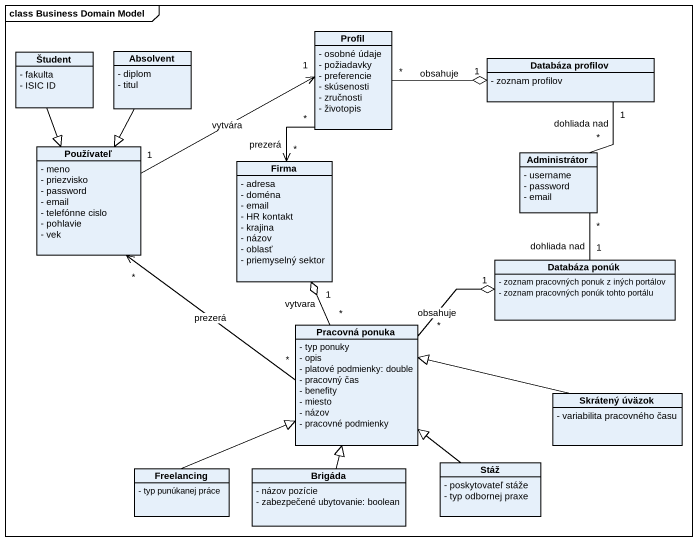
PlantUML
@startuml
mainframe class Business Domain Model
hide circle
hide empty members
skinparam classAttributeIconSize 0
class Profil {
  - osobné údaje
  - požiadavky
  - preferencie
  - skúsenosti
  - zručnosti
  - životopis
}
class Študent {
  - fakulta
  - ISIC ID
}
class Absolvent {
  - diplom
  - titul
}
class "Databáza profilov" as Databáza_profilov {
  - zoznam profilov
}
class Používateľ {
  - meno
  - priezvisko
  - password
  - email
  - telefónne cislo
  - pohlavie
  - vek
}
class Firma {
  - adresa
  - doména
  - email
  - HR kontakt
  - krajina
  - názov
  - oblasť
  - priemyselný sektor
}
class Administrátor {
  - username
  - password
  - email
}
class "Databáza ponúk" as Databáza_ponúk {
  - zoznam pracovných ponuk z iných portálov
  - zoznam pracovných ponúk tohto portálu
}
class "Pracovná ponuka" as Pracovná_ponuka {
  - typ ponuky
  - opis
  - platové podmienky: double
  - pracovný čas
  - benefity
  - miesto
  - názov
  - pracovné podmienky
}
class "Skrátený úväzok" as Skrátený_úväzok {
  - variabilita pracovného času
}
class Stáž {
  - poskytovateľ stáže
  - typ odbornej praxe
}
class Freelancing {
  - typ punúkanej práce
}
class Brigáda {
  - názov pozície
  - zabezpečené ubytovanie: boolean
}
Profil "*" -right-o "1" Databáza_profilov : obsahuje
Profil "*" --> "*" Firma : prezerá
Študent --|> Používateľ
Absolvent --|> Používateľ
Databáza_profilov "1" -- "*" Administrátor : dohliada nad
Používateľ "1" -right-> "1" Profil : vytvára
Databáza_ponúk "1" -up- "*" Administrátor : dohliada nad
Pracovná_ponuka "*" -up-> "*" Používateľ : prezerá
Pracovná_ponuka "*" -up-o "1" Firma : vytvara
Pracovná_ponuka "*" -right-o "1" Databáza_ponúk : obsahuje
Skrátený_úväzok -left-|> Pracovná_ponuka
Stáž -up-|> Pracovná_ponuka
Freelancing -up-|> Pracovná_ponuka
Brigáda -up-|> Pracovná_ponuka
@enduml
